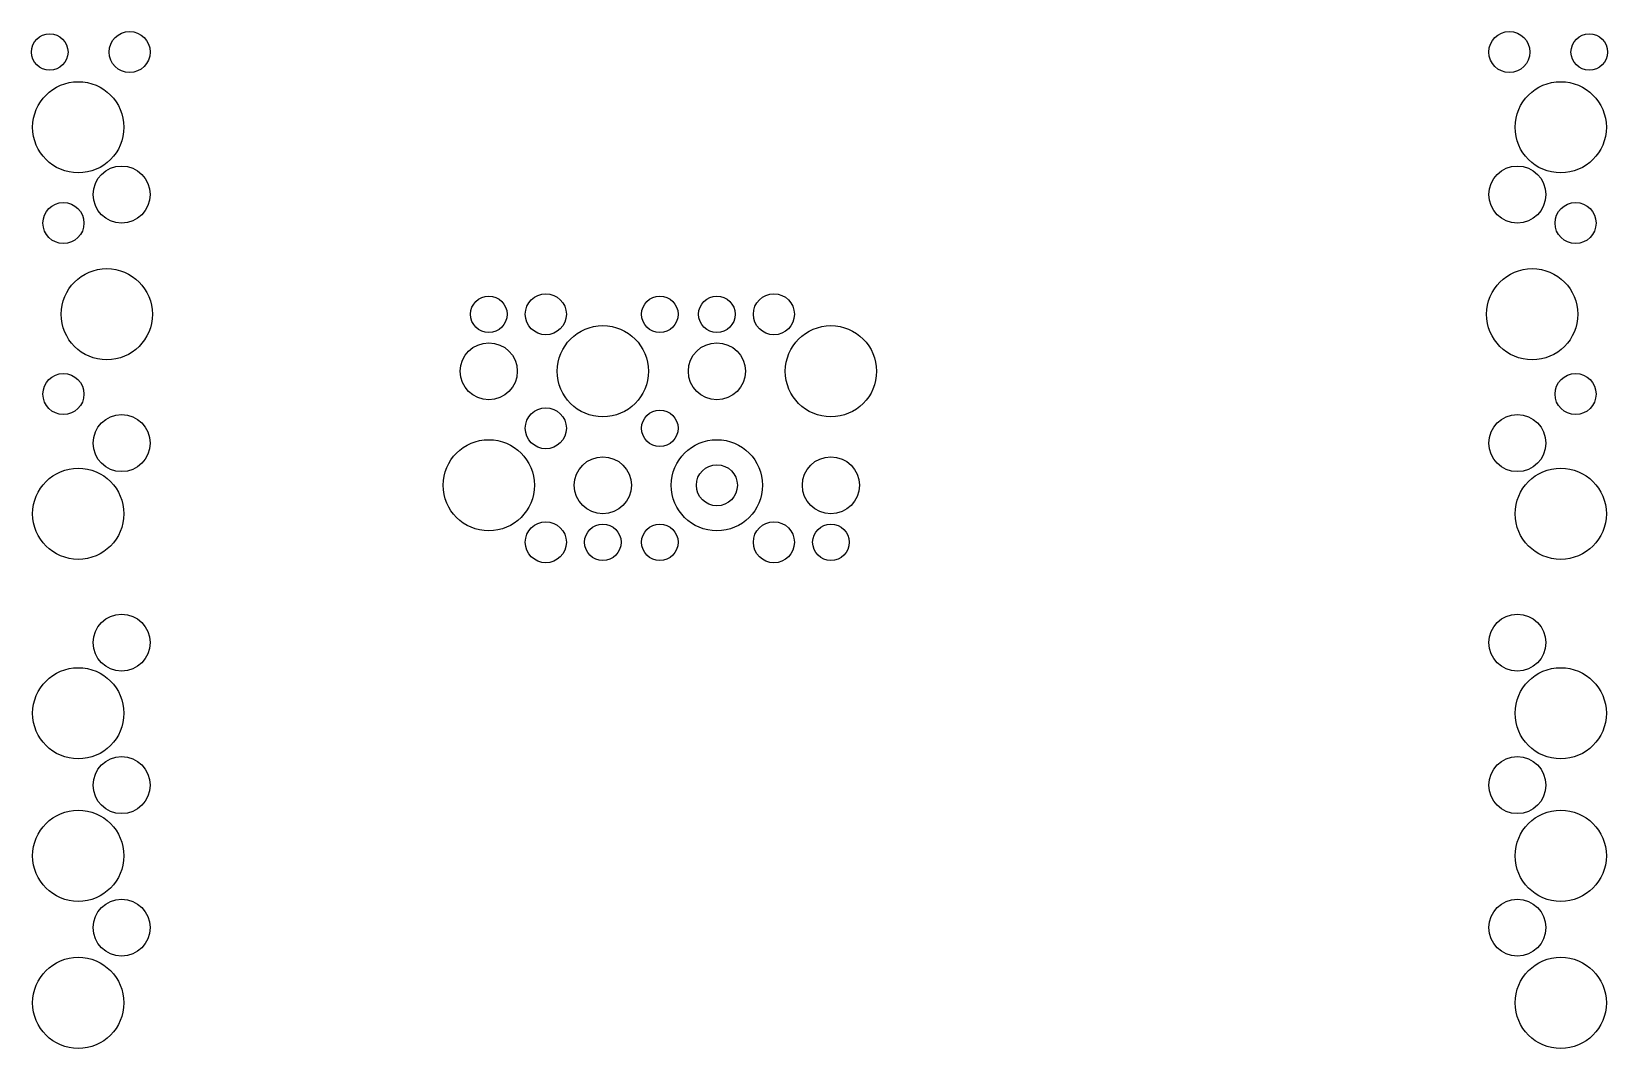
# Model space of a CAD drawing. Extents: x -691 to 691, y -444 to 448.
import ezdxf

# ---------------------------------------------------------------- set-up
doc = ezdxf.new("R2010")
doc.units = 0

msp = doc.modelspace()

# ---------------------------------------------------------------- linework, layer by layer
for centre, radius in [((-675, 430), 16), ((-605, 430), 18), ((605, 430), 18), ((675, 430), 16), ((-650, 364), 40), ((650, 364), 40), ((-612, 305), 25), ((612, 305), 25), ((-663, 280), 18), ((663, 280), 18), ((-625, 200), 40), ((625, 200), 40), ((-290, 200), 16), ((-240, 200), 18), ((-140, 200), 16), ((-90, 200), 16), ((-40, 200), 18), ((-190, 150), 40), ((10, 150), 40), ((-290, 150), 25), ((-90, 150), 25), ((-663, 130), 18), ((663, 130), 18), ((-612, 87), 25), ((-240, 100), 18), ((-140, 100), 16), ((612, 87), 25), ((-290, 50), 40), ((-90, 50), 40), ((-190, 50), 25), ((10, 50), 25), ((-650, 25), 40), ((-90, 50), 18), ((650, 25), 40), ((-240, 0), 18), ((-190, 0), 16), ((-140, 0), 16), ((-40, 0), 18), ((10, 0), 16), ((-612, -88), 25), ((612, -88), 25), ((-650, -150), 40), ((650, -150), 40), ((-612, -213), 25), ((612, -213), 25), ((-650, -275), 40), ((650, -275), 40), ((-612, -338), 25), ((612, -338), 25), ((-650, -404), 40), ((650, -404), 40)]:
    msp.add_circle(centre, radius)

doc.saveas('drawing.dxf')
